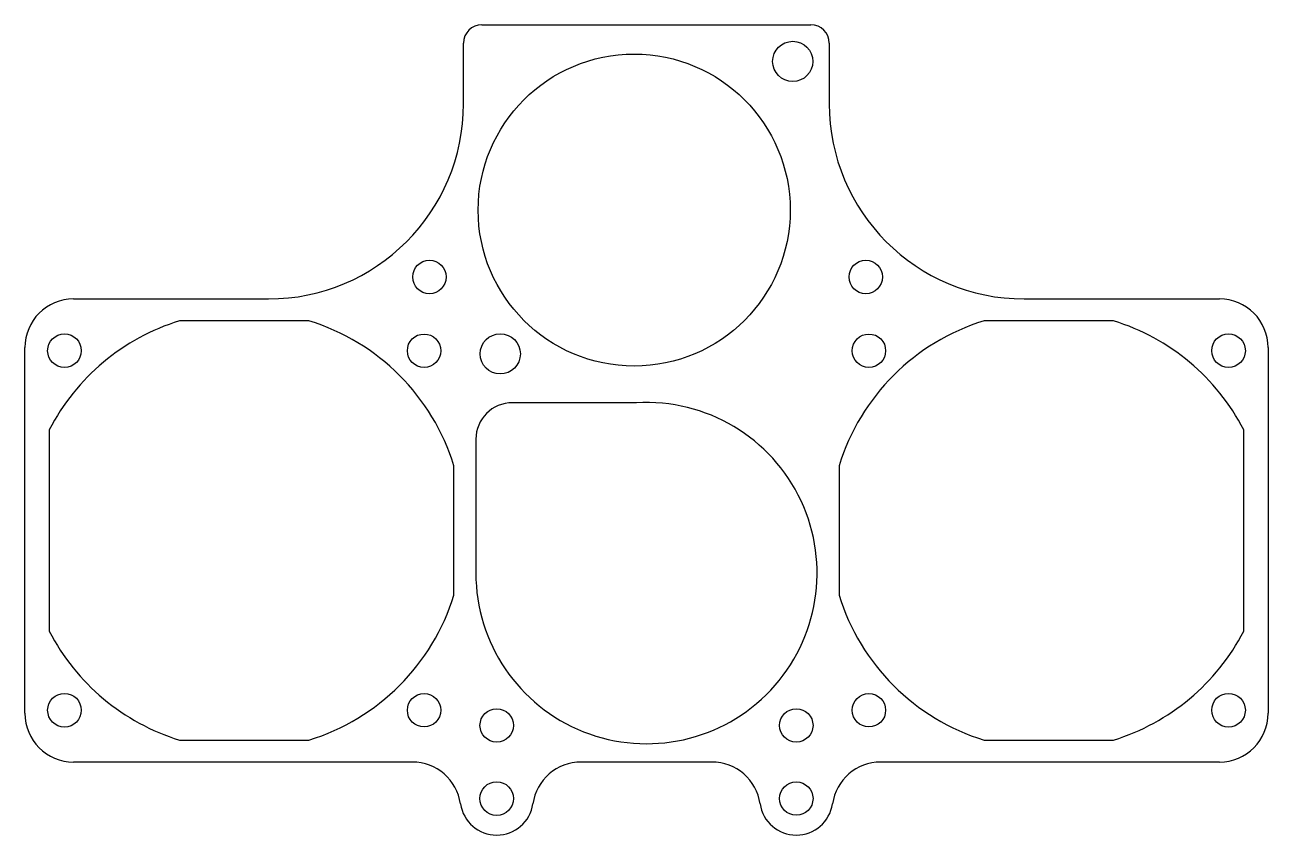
# Model space of a CAD drawing. Header units: millimetres. Extents: x -51 to 51, y -21 to 45.
import ezdxf

# ---------------------------------------------------------------- set-up
doc = ezdxf.new("R2010")
doc.units = ezdxf.units.MM
doc.layers.get('0').update_dxf_attribs({"linetype": 'CONTINUOUS'})

msp = doc.modelspace()

# ---------------------------------------------------------------- linework, layer by layer
for p, q in [((-13.51, 44.99), (13.49, 44.99)), ((-15.01, 38.5), (-15.01, 43.49)), ((14.99, 43.49), (14.99, 38.5)), ((-47, 22.5), (-31.01, 22.5)), ((30.99, 22.5), (47, 22.5)), ((-51, -11.5), (-51, 18.5)), ((51, 18.5), (51, -11.5)), ((-0.83, 13.98), (-11, 13.98)), ((-14, 10.98), (-14, 0)), ((-19.22, -15.5), (-47, -15.5)), ((5.36, -15.5), (-5.36, -15.5)), ((47, -15.5), (19.22, -15.5))]:
    msp.add_line(p, q)
for points in [[(-15.8, -1.81), (-15.8, 8.81, 0.247973), (-27.69, 20.7), (-38.31, 20.7, 0.20158), (-49, 11.75), (-49, -4.75, 0.20158), (-38.31, -13.7), (-27.69, -13.7, 0.247973)], [(38.31, 20.7), (27.69, 20.7, 0.247973), (15.8, 8.81), (15.8, -1.81, 0.247973), (27.69, -13.7), (38.31, -13.7, 0.20158), (49, -4.75), (49, 11.75, 0.20158)]]:
    msp.add_lwpolyline(points, format="xyb", close=True)
for centre, radius in [((12, 41.99), 1.65), ((-1.01, 29.79), 12.8), ((-17.81, 24.3), 1.37), ((17.99, 24.3), 1.37), ((-47.75, 18.25), 1.38), ((-18.25, 18.25), 1.37), ((-12, 17.99), 1.65), ((18.25, 18.25), 1.37), ((47.75, 18.25), 1.38), ((-47.75, -11.25), 1.38), ((-18.25, -11.25), 1.37), ((18.25, -11.25), 1.37), ((47.75, -11.25), 1.38), ((-12.29, -12.5), 1.37), ((12.29, -12.5), 1.37), ((-12.29, -18.5), 1.38), ((12.29, -18.5), 1.37)]:
    msp.add_circle(centre, radius)
for centre, radius, start, end in [((-13.51, 43.49), 1.5, 90, 180), ((13.49, 43.49), 1.5, 0, 90), ((-31.01, 38.5), 16, -90, 0), ((30.99, 38.5), 16, 180, 270), ((-47, 18.5), 4, 90, 180), ((47, 18.5), 4, 0, 90), ((0, 0), 14, -180, 93.3828), ((-11, 10.98), 3, 90, 180), ((-47, -11.5), 4, 180, 270), ((47, -11.5), 4, -90, 0), ((-19.22, -19.5), 4, 8.2132, 90), ((-5.36, -19.5), 4, 90, 171.7868), ((5.36, -19.5), 4, 8.2132, 90), ((19.22, -19.5), 4, 90, 171.7868), ((-12.29, -18.5), 3, 188.2132, 351.7868), ((12.29, -18.5), 3, 188.2132, 351.7868)]:
    msp.add_arc(centre, radius, start, end)

doc.saveas('drawing.dxf')
